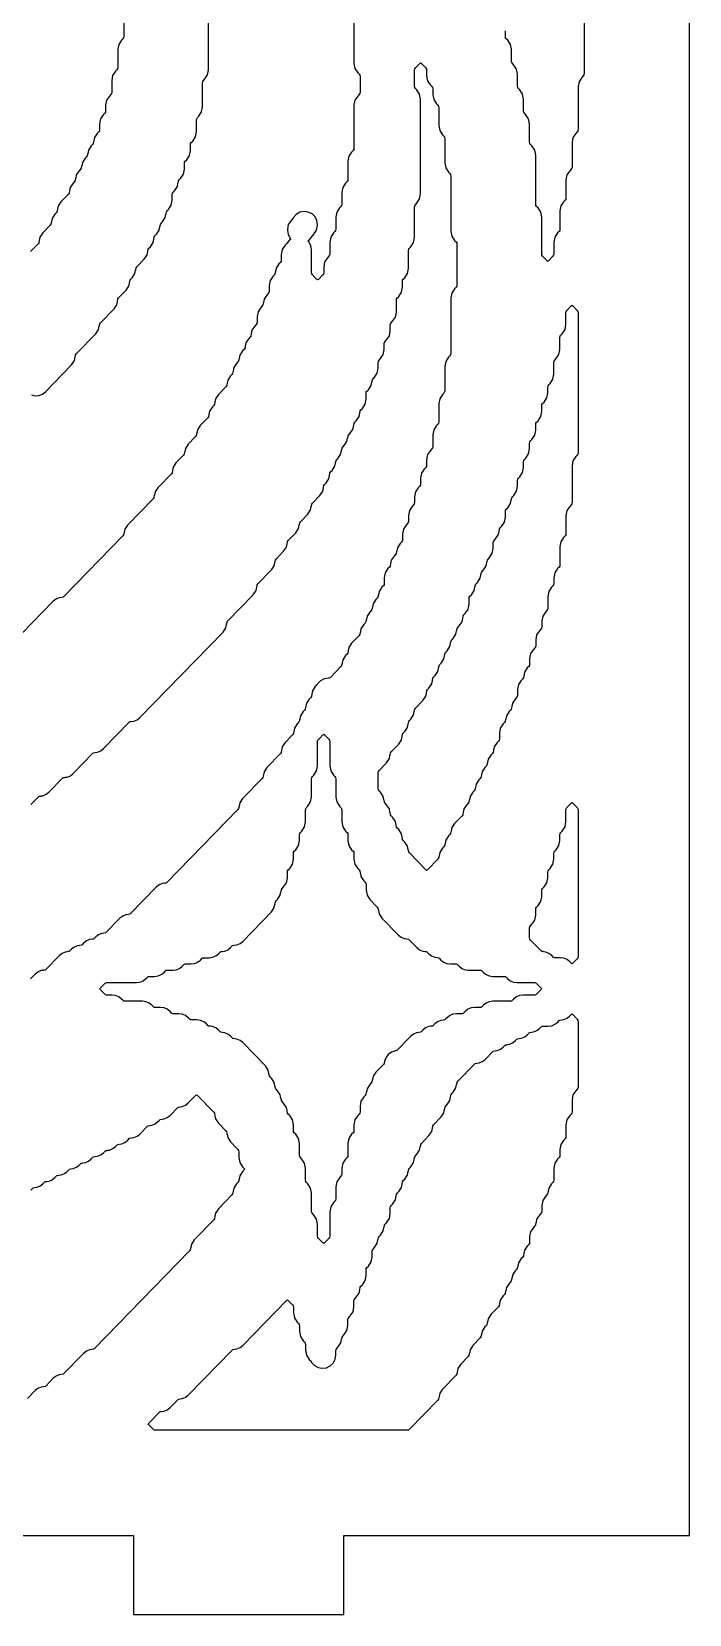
# Model space of a CAD drawing. Header units: millimetres. Extents: x 2 to 65, y 2 to 128.
# Drawn here: x 40.3 to 65.3, y 2 to 62.2 of the extents above; entities that cross this region are included whole.
import ezdxf

# ---------------------------------------------------------------- set-up
doc = ezdxf.new("R2010")
doc.units = ezdxf.units.MM
doc.layers.add('CUT', color=1, linetype='Continuous')

msp = doc.modelspace()

# ---------------------------------------------------------------- linework, layer by layer
at = {"layer": 'CUT'}
for points in [[(44.134, 2), (52.134, 2), (52.134, 5), (65.2679, 5), (65.2679, 125), (52.134, 125), (52.134, 128), (44.134, 128), (44.134, 125), (23.134, 125), (23.134, 128), (15.134, 128), (15.134, 125), (2, 125), (2, 5), (15.134, 5), (15.134, 2), (23.134, 2), (23.134, 5), (44.134, 5)], [(53.5267, 33.2469), (53.4721, 33.3029), (53.4471, 33.3411), (53.4383, 33.386), (53.4383, 33.998), (53.4471, 34.0428), (53.4721, 34.0811), (53.757, 34.3734), (53.8621, 34.534), (53.8867, 34.6599), (53.8896, 34.6593), (53.9077, 34.7517), (53.9327, 34.79), (54.2175, 35.0822), (54.3226, 35.2428), (54.3472, 35.3687), (54.3502, 35.3682), (54.3682, 35.4606), (54.3933, 35.4988), (54.4478, 35.5548), (54.5529, 35.7154), (54.5775, 35.8413), (54.5804, 35.8407), (54.5985, 35.9331), (54.6235, 35.9714), (54.6781, 36.0274), (54.7832, 36.188), (54.8078, 36.3139), (54.8107, 36.3133), (54.8288, 36.4057), (54.8538, 36.444), (55.1387, 36.7362), (55.2437, 36.8968), (55.2684, 37.0227), (55.2713, 37.0222), (55.2894, 37.1146), (55.3144, 37.1528), (55.3689, 37.2088), (55.474, 37.3694), (55.4987, 37.4953), (55.5016, 37.4948), (55.5196, 37.5871), (55.5447, 37.6254), (55.5992, 37.6814), (55.7043, 37.842), (55.7289, 37.9679), (55.7319, 37.9673), (55.7499, 38.0597), (55.775, 38.098), (55.8295, 38.154), (55.9346, 38.3146), (55.9592, 38.4405), (55.9621, 38.4399), (55.9802, 38.5323), (56.0052, 38.5706), (56.0598, 38.6265), (56.1649, 38.7871), (56.1895, 38.913), (56.1924, 38.9125), (56.2105, 39.0049), (56.2355, 39.0431), (56.2901, 39.0991), (56.3952, 39.2597), (56.4198, 39.3856), (56.4227, 39.385), (56.4408, 39.4774), (56.4658, 39.5157), (56.5204, 39.5717), (56.6254, 39.7323), (56.6501, 39.8582), (56.653, 39.8576), (56.6711, 39.95), (56.6961, 39.9883), (56.7506, 40.0442), (56.8557, 40.2049), (56.8926, 40.3932), (56.8926, 40.614), (56.9013, 40.6589), (56.9264, 40.6971), (56.9809, 40.7531), (57.086, 40.9137), (57.1106, 41.0396), (57.1136, 41.0391), (57.1316, 41.1315), (57.1567, 41.1697), (57.2112, 41.2257), (57.3163, 41.3863), (57.3409, 41.5122), (57.3438, 41.5116), (57.3619, 41.604), (57.3869, 41.6423), (57.4415, 41.6983), (57.5466, 41.8589), (57.5712, 41.9848), (57.5741, 41.9842), (57.5922, 42.0766), (57.6172, 42.1149), (57.6718, 42.1708), (57.7769, 42.3314), (57.8137, 42.5198), (57.8137, 42.7406), (57.8225, 42.7855), (57.8475, 42.8237), (57.9021, 42.8797), (58.0071, 43.0403), (58.0318, 43.1662), (58.0347, 43.1656), (58.0528, 43.258), (58.0778, 43.2963), (58.1323, 43.3523), (58.2374, 43.5129), (58.2743, 43.7012), (58.2743, 43.922), (58.283, 43.9669), (58.3081, 44.0051), (58.3626, 44.0611), (58.4677, 44.2217), (58.4923, 44.3476), (58.4953, 44.3471), (58.5133, 44.4395), (58.5384, 44.4777), (58.5929, 44.5337), (58.698, 44.6943), (58.7348, 44.8827), (58.7348, 45.1035), (58.7436, 45.1483), (58.7686, 45.1866), (58.8232, 45.2426), (58.9283, 45.4032), (58.9651, 45.5915), (58.9651, 45.8123), (58.9739, 45.8572), (58.9989, 45.8954), (59.0535, 45.9514), (59.1586, 46.112), (59.1954, 46.3004), (59.1954, 46.5212), (59.2042, 46.5661), (59.2292, 46.6043), (59.2838, 46.6603), (59.3888, 46.8209), (59.4257, 47.0093), (59.4257, 47.23), (59.4345, 47.2749), (59.4595, 47.3132), (59.514, 47.3691), (59.6191, 47.5298), (59.656, 47.7181), (59.656, 47.9389), (59.6647, 47.9838), (59.6898, 48.022), (59.7443, 48.078), (59.8494, 48.2386), (59.8863, 48.427), (59.8863, 48.6478), (59.895, 48.6926), (59.9201, 48.7309), (59.9746, 48.7869), (60.0797, 48.9475), (60.1165, 49.1358), (60.1165, 49.5929), (60.1253, 49.6378), (60.1503, 49.676), (60.2049, 49.732), (60.31, 49.8926), (60.3468, 50.081), (60.3468, 50.5381), (60.3556, 50.5829), (60.3806, 50.6212), (60.4352, 50.6772), (60.5403, 50.8378), (60.5771, 51.0261), (60.5771, 51.4832), (60.5859, 51.5281), (60.6109, 51.5663), (60.7795, 51.7393), (60.8074, 51.76), (60.8353, 51.7393), (61.0039, 51.5663), (61.0289, 51.5281), (61.0377, 51.4832), (61.0377, 46.1455), (61.0289, 46.1006), (61.0039, 46.0624), (60.9493, 46.0064), (60.8442, 45.8458), (60.8074, 45.6574), (60.8074, 44.2552), (60.7986, 44.2103), (60.7736, 44.1721), (60.719, 44.1161), (60.6139, 43.9555), (60.5771, 43.7671), (60.5771, 43.0738), (60.5683, 43.0289), (60.5433, 42.9906), (60.4887, 42.9347), (60.3837, 42.774), (60.3468, 42.5857), (60.3468, 41.8923), (60.338, 41.8475), (60.313, 41.8092), (60.2585, 41.7532), (60.1534, 41.5926), (60.1165, 41.4042), (60.1165, 41.1835), (60.1078, 41.1386), (60.0827, 41.1003), (60.0282, 41.0444), (59.9231, 40.8838), (59.8863, 40.6954), (59.8863, 40.2383), (59.8775, 40.1934), (59.8524, 40.1552), (59.7979, 40.0992), (59.6928, 39.9386), (59.656, 39.7502), (59.656, 39.5294), (59.6472, 39.4846), (59.6222, 39.4463), (59.5676, 39.3904), (59.4625, 39.2297), (59.4257, 39.0414), (59.4257, 38.8206), (59.4169, 38.7757), (59.3919, 38.7375), (59.3373, 38.6815), (59.2322, 38.5209), (59.1954, 38.3325), (59.1954, 38.1117), (59.1866, 38.0669), (59.1616, 38.0286), (59.107, 37.9726), (59.002, 37.812), (58.9773, 37.6861), (58.9744, 37.6867), (58.9563, 37.5943), (58.9313, 37.556), (58.8768, 37.5001), (58.7717, 37.3394), (58.7348, 37.1511), (58.7348, 36.9303), (58.7261, 36.8854), (58.701, 36.8472), (58.6465, 36.7912), (58.5414, 36.6306), (58.5168, 36.5047), (58.5138, 36.5052), (58.4958, 36.4129), (58.4707, 36.3746), (58.4162, 36.3186), (58.3111, 36.158), (58.2865, 36.0321), (58.2836, 36.0327), (58.2655, 35.9403), (58.2405, 35.902), (58.1859, 35.846), (58.0808, 35.6854), (58.044, 35.4971), (58.044, 35.2763), (58.0352, 35.2314), (58.0102, 35.1932), (57.9556, 35.1372), (57.8505, 34.9766), (57.8259, 34.8507), (57.823, 34.8512), (57.8049, 34.7588), (57.7799, 34.7206), (57.7253, 34.6646), (57.6203, 34.504), (57.5956, 34.3781), (57.5927, 34.3787), (57.5746, 34.2863), (57.5496, 34.248), (57.4951, 34.192), (57.39, 34.0314), (57.3654, 33.9055), (57.3624, 33.9061), (57.3444, 33.8137), (57.3193, 33.7754), (57.2648, 33.7195), (57.1597, 33.5589), (57.1351, 33.4329), (57.1321, 33.4335), (57.1141, 33.3411), (57.089, 33.3029), (57.0345, 33.2469), (56.9294, 33.0863), (56.9048, 32.9604), (56.9019, 32.9609), (56.8838, 32.8685), (56.8588, 32.8303), (56.8042, 32.7743), (56.6991, 32.6137), (56.6745, 32.4878), (56.6716, 32.4884), (56.6535, 32.396), (56.6285, 32.3577), (56.3436, 32.0655), (56.2386, 31.9048), (56.2139, 31.7789), (56.211, 31.7795), (56.1929, 31.6871), (56.1679, 31.6489), (56.1134, 31.5929), (56.0083, 31.4323), (55.9837, 31.3064), (55.9807, 31.3069), (55.9627, 31.2145), (55.9376, 31.1763), (55.8831, 31.1203), (55.778, 30.9597), (55.7534, 30.8338), (55.7505, 30.8344), (55.7324, 30.742), (55.7073, 30.7037), (55.3085, 30.2945), (55.2806, 30.2737), (55.2527, 30.2945), (54.6235, 30.94), (54.5985, 30.9783), (54.5804, 31.0707), (54.5775, 31.0701), (54.5529, 31.196), (54.4478, 31.3566), (54.3933, 31.4126), (54.3682, 31.4508), (54.3502, 31.5432), (54.3472, 31.5427), (54.3226, 31.6686), (54.2175, 31.8292), (54.163, 31.8851), (54.1379, 31.9234), (54.1199, 32.0158), (54.117, 32.0152), (54.0923, 32.1411), (53.9872, 32.3017), (53.9327, 32.3577), (53.9077, 32.396), (53.8896, 32.4884), (53.8867, 32.4878), (53.8621, 32.6137), (53.757, 32.7743), (53.7024, 32.8303), (53.6774, 32.8685), (53.6593, 32.9609), (53.6564, 32.9604), (53.6318, 33.0863)], [(51.3379, 35.4355), (51.3658, 35.4562), (51.3937, 35.4355), (51.5623, 35.2625), (51.5873, 35.2243), (51.5961, 35.1794), (51.5961, 34.2498), (51.6329, 34.0614), (51.738, 33.9008), (51.7925, 33.8448), (51.8176, 33.8066), (51.8263, 33.7617), (51.8263, 33.0683), (51.8632, 32.88), (51.9683, 32.7194), (52.0228, 32.6634), (52.0478, 32.6251), (52.0566, 32.5803), (52.0566, 32.1232), (52.0935, 31.9348), (52.1986, 31.7742), (52.2531, 31.7182), (52.2781, 31.68), (52.2869, 31.6351), (52.2869, 31.4143), (52.3237, 31.226), (52.4288, 31.0653), (52.4834, 31.0094), (52.5084, 30.9711), (52.5172, 30.9262), (52.5172, 30.7055), (52.554, 30.5171), (52.6591, 30.3565), (52.7137, 30.3005), (52.7387, 30.2623), (52.7568, 30.1699), (52.7597, 30.1704), (52.7843, 30.0445), (52.8894, 29.8839), (52.944, 29.8279), (52.969, 29.7897), (52.9778, 29.7448), (52.9778, 29.524), (53.0146, 29.3357), (53.1197, 29.175), (53.4045, 28.8828), (53.4295, 28.8445), (53.4476, 28.7521), (53.4505, 28.7527), (53.4752, 28.6268), (53.5802, 28.4662), (54.2123, 27.8177), (54.3166, 27.7358), (54.4389, 27.6843), (54.5237, 27.6729), (54.5234, 27.6711), (54.588, 27.6624), (54.613, 27.6428), (54.9031, 27.3451), (55.0075, 27.2632), (55.1297, 27.2117), (55.2145, 27.2003), (55.2143, 27.1985), (55.2788, 27.1899), (55.3038, 27.1702), (55.3637, 27.1088), (55.4681, 27.027), (55.5903, 26.9754), (55.6751, 26.9641), (55.6748, 26.9622), (55.7394, 26.9536), (55.7644, 26.934), (55.8242, 26.8725), (55.9286, 26.7907), (56.0508, 26.7391), (56.1823, 26.7215), (56.3987, 26.7215), (56.4302, 26.7173), (56.4553, 26.6977), (56.5151, 26.6363), (56.6195, 26.5544), (56.7417, 26.5028), (56.8732, 26.4852), (57.3198, 26.4852), (57.3514, 26.481), (57.3764, 26.4614), (57.4362, 26.4), (57.5406, 26.3181), (57.6628, 26.2665), (57.7943, 26.2489), (58.241, 26.2489), (58.2725, 26.2447), (58.2975, 26.2251), (58.3574, 26.1637), (58.4617, 26.0818), (58.584, 26.0303), (58.7154, 26.0127), (59.3924, 26.0127), (59.4239, 26.0084), (59.4489, 25.9888), (59.629, 25.8041), (59.6487, 25.7764), (59.629, 25.7487), (59.4489, 25.5639), (59.4239, 25.5443), (59.3924, 25.5401), (58.9457, 25.5401), (58.8142, 25.5225), (58.692, 25.4709), (58.5876, 25.3891), (58.5278, 25.3277), (58.5028, 25.308), (58.4712, 25.3038), (57.7943, 25.3038), (57.6628, 25.2862), (57.5406, 25.2346), (57.4362, 25.1528), (57.3764, 25.0914), (57.3514, 25.0717), (57.3198, 25.0675), (57.1035, 25.0675), (56.972, 25.0499), (56.8498, 24.9984), (56.7454, 24.9165), (56.6855, 24.8551), (56.6605, 24.8354), (56.629, 24.8312), (56.4126, 24.8312), (56.2811, 24.8136), (56.1589, 24.7621), (56.0545, 24.6802), (55.9947, 24.6188), (55.9697, 24.5992), (55.9051, 24.5905), (55.9054, 24.5887), (55.8206, 24.5773), (55.6983, 24.5258), (55.594, 24.4439), (55.5341, 24.3825), (55.5091, 24.3629), (55.4445, 24.3542), (55.4448, 24.3524), (55.36, 24.3411), (55.2378, 24.2895), (55.1334, 24.2076), (55.0736, 24.1462), (55.0485, 24.1266), (54.984, 24.1179), (54.9842, 24.1161), (54.8994, 24.1048), (54.7772, 24.0532), (54.6728, 23.9713), (54.1524, 23.4374), (54.1274, 23.4177), (54.0978, 23.4138), (53.9493, 23.3697), (53.8214, 23.2822), (53.7264, 23.1598), (53.6735, 23.0142), (53.6598, 22.9445), (53.6348, 22.9062), (53.35, 22.614), (53.2449, 22.4534), (53.2203, 22.3275), (53.2173, 22.328), (53.1993, 22.2356), (53.1742, 22.1974), (53.1197, 22.1414), (53.0146, 21.9808), (52.99, 21.8549), (52.9871, 21.8555), (52.969, 21.7631), (52.944, 21.7248), (52.8894, 21.6688), (52.7843, 21.5082), (52.7475, 21.3199), (52.7475, 21.0991), (52.7387, 21.0542), (52.7137, 21.0159), (52.6591, 20.96), (52.554, 20.7994), (52.5172, 20.611), (52.5172, 20.3902), (52.5084, 20.3453), (52.4834, 20.3071), (52.4288, 20.2511), (52.3237, 20.0905), (52.2869, 19.9021), (52.2869, 19.4451), (52.2781, 19.4002), (52.2531, 19.3619), (52.1986, 19.306), (52.0935, 19.1454), (52.0566, 18.957), (52.0566, 18.7362), (52.0478, 18.6913), (52.0228, 18.6531), (51.9683, 18.5971), (51.8632, 18.4365), (51.8263, 18.2481), (51.8263, 17.791), (51.8176, 17.7462), (51.7925, 17.7079), (51.738, 17.652), (51.6329, 17.4913), (51.5961, 17.303), (51.5961, 16.3733), (51.5873, 16.3285), (51.5623, 16.2902), (51.3937, 16.1173), (51.3658, 16.0965), (51.3379, 16.1173), (51.1693, 16.2902), (51.1443, 16.3285), (51.1355, 16.3733), (51.1355, 16.8304), (51.0987, 17.0188), (50.9936, 17.1794), (50.939, 17.2354), (50.914, 17.2736), (50.9052, 17.3185), (50.9052, 18.0118), (50.8684, 18.2002), (50.7633, 18.3608), (50.7087, 18.4168), (50.6837, 18.455), (50.6749, 18.4999), (50.6749, 18.957), (50.6381, 19.1454), (50.533, 19.306), (50.4784, 19.3619), (50.4534, 19.4002), (50.4446, 19.4451), (50.4446, 19.9021), (50.4078, 20.0905), (50.3027, 20.2511), (50.2482, 20.3071), (50.2231, 20.3453), (50.2144, 20.3902), (50.2144, 20.611), (50.1775, 20.7994), (50.0724, 20.96), (50.0179, 21.0159), (49.9929, 21.0542), (49.9748, 21.1466), (49.9719, 21.146), (49.9472, 21.2719), (49.8421, 21.4325), (49.7876, 21.4885), (49.7626, 21.5268), (49.7445, 21.6192), (49.7416, 21.6186), (49.717, 21.7445), (49.6119, 21.9051), (49.5573, 21.9611), (49.5323, 21.9993), (49.5142, 22.0917), (49.5113, 22.0912), (49.4867, 22.2171), (49.3816, 22.3777), (49.327, 22.4337), (49.302, 22.4719), (49.2839, 22.5643), (49.281, 22.5638), (49.2564, 22.6897), (49.1513, 22.8503), (48.289, 23.7351), (48.1846, 23.8169), (48.0624, 23.8685), (47.9776, 23.8798), (47.9779, 23.8817), (47.9133, 23.8903), (47.8883, 23.9099), (47.8284, 23.9713), (47.7241, 24.0532), (47.6018, 24.1048), (47.517, 24.1161), (47.5173, 24.1179), (47.4527, 24.1266), (47.4277, 24.1462), (47.3679, 24.2076), (47.2635, 24.2895), (47.1413, 24.3411), (47.0565, 24.3524), (47.0567, 24.3542), (46.9922, 24.3629), (46.9671, 24.3825), (46.9073, 24.4439), (46.8029, 24.5258), (46.6807, 24.5773), (46.5492, 24.5949), (46.3329, 24.5949), (46.3013, 24.5992), (46.2763, 24.6188), (46.2165, 24.6802), (46.1121, 24.7621), (45.9899, 24.8136), (45.8584, 24.8312), (45.642, 24.8312), (45.6105, 24.8354), (45.5854, 24.8551), (45.5256, 24.9165), (45.4212, 24.9984), (45.299, 25.0499), (45.1675, 25.0675), (44.9512, 25.0675), (44.9196, 25.0717), (44.8946, 25.0914), (44.8348, 25.1528), (44.7304, 25.2346), (44.6082, 25.2862), (44.4767, 25.3038), (43.7997, 25.3038), (43.7682, 25.308), (43.7432, 25.3277), (43.6833, 25.3891), (43.579, 25.4709), (43.4567, 25.5225), (43.3253, 25.5401), (43.1089, 25.5401), (43.0774, 25.5443), (43.0523, 25.5639), (42.8723, 25.7487), (42.8526, 25.7764), (42.8723, 25.8041), (43.0523, 25.9888), (43.0774, 26.0084), (43.1089, 26.0127), (44.2464, 26.0127), (44.3779, 26.0303), (44.5001, 26.0818), (44.6045, 26.1637), (44.6643, 26.2251), (44.6893, 26.2447), (44.7209, 26.2489), (44.9372, 26.2489), (45.0687, 26.2665), (45.191, 26.3181), (45.2953, 26.4), (45.3552, 26.4614), (45.3802, 26.481), (45.4117, 26.4852), (45.6281, 26.4852), (45.7596, 26.5028), (45.8818, 26.5544), (45.9862, 26.6363), (46.046, 26.6977), (46.071, 26.7173), (46.1026, 26.7215), (46.3189, 26.7215), (46.4504, 26.7391), (46.5726, 26.7907), (46.677, 26.8725), (46.7369, 26.934), (46.7619, 26.9536), (46.7934, 26.9578), (47.0098, 26.9578), (47.1413, 26.9754), (47.2635, 27.027), (47.3679, 27.1088), (47.4277, 27.1702), (47.4527, 27.1899), (47.5173, 27.1985), (47.517, 27.2003), (47.6018, 27.2117), (47.7241, 27.2632), (47.8284, 27.3451), (47.8883, 27.4065), (47.9133, 27.4262), (47.9779, 27.4348), (47.9776, 27.4366), (48.0624, 27.448), (48.1846, 27.4995), (48.289, 27.5814), (49.3816, 28.7025), (49.4867, 28.8631), (49.5113, 28.989), (49.5142, 28.9884), (49.5323, 29.0808), (49.5573, 29.1191), (49.6119, 29.175), (49.717, 29.3357), (49.7416, 29.4616), (49.7445, 29.461), (49.7626, 29.5534), (49.7876, 29.5916), (49.8421, 29.6476), (49.9472, 29.8082), (49.9841, 29.9966), (49.9841, 30.2174), (49.9929, 30.2623), (50.0179, 30.3005), (50.0724, 30.3565), (50.1775, 30.5171), (50.2144, 30.7055), (50.2144, 30.9262), (50.2231, 30.9711), (50.2482, 31.0094), (50.3027, 31.0653), (50.4078, 31.226), (50.4446, 31.4143), (50.4446, 31.6351), (50.4534, 31.68), (50.4784, 31.7182), (50.533, 31.7742), (50.6381, 31.9348), (50.6749, 32.1232), (50.6749, 32.5803), (50.6837, 32.6251), (50.7087, 32.6634), (50.7633, 32.7194), (50.8684, 32.88), (50.9052, 33.0683), (50.9052, 33.7617), (50.914, 33.8066), (50.939, 33.8448), (50.9936, 33.9008), (51.0987, 34.0614), (51.1355, 34.2498), (51.1355, 35.2109), (51.1659, 35.2573), (51.1717, 35.2705), (51.1907, 35.2845)], [(59.6577, 27.1983), (59.6327, 27.2179), (59.2292, 27.632), (59.2042, 27.6702), (59.1954, 27.7151), (59.1954, 28.0908), (59.2042, 28.1357), (59.2292, 28.1739), (59.2838, 28.2299), (59.3888, 28.3905), (59.4257, 28.5789), (59.4257, 28.7997), (59.4345, 28.8445), (59.4595, 28.8828), (59.514, 28.9388), (59.6191, 29.0994), (59.656, 29.2877), (59.656, 29.5085), (59.6647, 29.5534), (59.6898, 29.5916), (59.7443, 29.6476), (59.8494, 29.8082), (59.8863, 29.9966), (59.8863, 30.2174), (59.895, 30.2623), (59.9201, 30.3005), (59.9746, 30.3565), (60.0797, 30.5171), (60.1165, 30.7055), (60.1165, 30.9262), (60.1253, 30.9711), (60.1503, 31.0094), (60.2049, 31.0653), (60.31, 31.226), (60.3468, 31.4143), (60.3468, 31.6351), (60.3556, 31.68), (60.3806, 31.7182), (60.4352, 31.7742), (60.5403, 31.9348), (60.5771, 32.1232), (60.5771, 32.5803), (60.5859, 32.6251), (60.6109, 32.6634), (60.7795, 32.8363), (60.8074, 32.8571), (60.8353, 32.8363), (61.0039, 32.6634), (61.0289, 32.6251), (61.0377, 32.5803), (61.0377, 27.0062), (61.0289, 26.9614), (61.0039, 26.9231), (60.8353, 26.7502), (60.8074, 26.7294), (60.7795, 26.7502), (60.7243, 26.8068), (60.6199, 26.8887), (60.4977, 26.9402), (60.3662, 26.9578), (60.1498, 26.9578), (60.1183, 26.962), (60.0933, 26.9817), (60.0334, 27.0431), (59.9291, 27.1249), (59.8068, 27.1765), (59.722, 27.1878), (59.7223, 27.1897)], [(45.1249, 9.685), (45.1499, 9.7046), (45.2145, 9.7133), (45.2142, 9.7151), (45.299, 9.7265), (45.4212, 9.778), (45.5256, 9.8599), (45.8157, 10.1576), (45.8408, 10.1772), (45.9053, 10.1859), (45.9051, 10.1877), (45.9899, 10.199), (46.1121, 10.2506), (46.2165, 10.3325), (47.8883, 12.0479), (47.9133, 12.0675), (47.9779, 12.0761), (47.9776, 12.078), (48.0624, 12.0893), (48.1846, 12.1409), (48.289, 12.2228), (49.9562, 13.9334), (49.9841, 13.9541), (50.012, 13.9334), (50.1806, 13.7604), (50.2056, 13.7222), (50.2144, 13.6773), (50.2144, 13.4565), (50.2512, 13.2681), (50.3563, 13.1075), (50.4108, 13.0516), (50.4359, 13.0133), (50.4446, 12.9684), (50.4446, 12.7477), (50.4815, 12.5593), (50.5866, 12.3987), (50.6411, 12.3427), (50.6662, 12.3044), (50.6749, 12.2596), (50.6749, 12.0388), (50.7118, 11.8504), (50.8169, 11.6898), (50.8714, 11.6338), (50.9079, 11.578), (51.0154, 11.4602), (51.1545, 11.3822), (51.3111, 11.352), (51.4692, 11.3726), (51.6128, 11.4419), (51.7272, 11.5529), (51.8009, 11.6943), (51.8263, 11.8518), (51.8263, 12.0233), (51.8351, 12.0682), (51.8601, 12.1064), (51.9147, 12.1624), (52.0198, 12.323), (52.0444, 12.4489), (52.0473, 12.4483), (52.0654, 12.5407), (52.0904, 12.579), (52.145, 12.635), (52.2501, 12.7956), (52.2869, 12.9839), (52.2869, 13.2047), (52.2957, 13.2496), (52.3207, 13.2879), (52.3753, 13.3438), (52.4804, 13.5044), (52.5172, 13.6928), (52.5172, 13.9136), (52.526, 13.9585), (52.551, 13.9967), (52.6055, 14.0527), (52.7106, 14.2133), (52.7353, 14.3392), (52.7382, 14.3386), (52.7562, 14.431), (52.7813, 14.4693), (52.8358, 14.5253), (52.9409, 14.6859), (52.9778, 14.8742), (52.9778, 15.095), (52.9865, 15.1399), (53.0116, 15.1781), (53.0661, 15.2341), (53.1712, 15.3947), (53.208, 15.5831), (53.208, 15.8039), (53.2168, 15.8488), (53.2418, 15.887), (53.2964, 15.943), (53.4015, 16.1036), (53.4261, 16.2295), (53.429, 16.2289), (53.4471, 16.3213), (53.4721, 16.3596), (53.5267, 16.4156), (53.6318, 16.5762), (53.6564, 16.7021), (53.6593, 16.7015), (53.6774, 16.7939), (53.7024, 16.8322), (53.757, 16.8881), (53.8621, 17.0487), (53.8989, 17.2371), (53.8989, 17.4579), (53.9077, 17.5028), (53.9327, 17.541), (53.9872, 17.597), (54.0923, 17.7576), (54.117, 17.8835), (54.1199, 17.8829), (54.1379, 17.9753), (54.163, 18.0136), (54.2175, 18.0696), (54.3226, 18.2302), (54.3472, 18.3561), (54.3502, 18.3555), (54.3682, 18.4479), (54.3933, 18.4862), (54.4478, 18.5421), (54.5529, 18.7027), (54.5775, 18.8287), (54.5804, 18.8281), (54.5985, 18.9205), (54.6235, 18.9587), (54.6781, 19.0147), (54.7832, 19.1753), (54.8078, 19.3012), (54.8107, 19.3007), (54.8288, 19.3931), (54.8538, 19.4313), (54.9084, 19.4873), (55.0135, 19.6479), (55.0381, 19.7738), (55.041, 19.7732), (55.0591, 19.8656), (55.0841, 19.9039), (55.3689, 20.1961), (55.474, 20.3568), (55.4987, 20.4827), (55.5016, 20.4821), (55.5196, 20.5745), (55.5447, 20.6127), (55.8295, 20.905), (55.9346, 21.0656), (55.9592, 21.1915), (55.9621, 21.191), (55.9802, 21.2834), (56.0052, 21.3216), (56.0598, 21.3776), (56.1649, 21.5382), (56.1895, 21.6641), (56.1924, 21.6635), (56.2105, 21.7559), (56.2355, 21.7942), (56.2901, 21.8502), (56.3952, 22.0108), (56.4198, 22.1367), (56.4227, 22.1361), (56.4408, 22.2285), (56.4658, 22.2668), (57.0996, 22.9171), (57.1246, 22.9367), (57.1892, 22.9453), (57.1889, 22.9472), (57.2737, 22.9585), (57.396, 23.0101), (57.5003, 23.092), (57.7905, 23.3896), (57.8155, 23.4093), (57.88, 23.4179), (57.8798, 23.4198), (57.9646, 23.4311), (58.0868, 23.4826), (58.1912, 23.5645), (58.251, 23.6259), (58.276, 23.6456), (58.3406, 23.6542), (58.3403, 23.656), (58.4251, 23.6674), (58.5474, 23.7189), (58.6517, 23.8008), (58.7116, 23.8622), (58.7366, 23.8819), (58.8012, 23.8905), (58.8009, 23.8923), (58.8857, 23.9037), (59.0079, 23.9552), (59.1123, 24.0371), (59.1722, 24.0985), (59.1972, 24.1181), (59.2617, 24.1268), (59.2615, 24.1286), (59.3463, 24.14), (59.4685, 24.1915), (59.5729, 24.2734), (59.6327, 24.3348), (59.6577, 24.3544), (59.6893, 24.3586), (59.9056, 24.3586), (60.0371, 24.3762), (60.1594, 24.4278), (60.2637, 24.5097), (60.3236, 24.5711), (60.3486, 24.5907), (60.4131, 24.5994), (60.4129, 24.6012), (60.4977, 24.6125), (60.6199, 24.6641), (60.7243, 24.746), (60.7795, 24.8026), (60.8074, 24.8233), (60.8353, 24.8026), (61.0039, 24.6296), (61.0289, 24.5914), (61.0377, 24.5465), (61.0377, 22.0442), (61.0289, 21.9993), (61.0039, 21.9611), (60.9493, 21.9051), (60.8442, 21.7445), (60.8074, 21.5561), (60.8074, 21.0991), (60.7986, 21.0542), (60.7736, 21.0159), (60.719, 20.96), (60.6139, 20.7994), (60.5771, 20.611), (60.5771, 20.1539), (60.5683, 20.1091), (60.5433, 20.0708), (60.4887, 20.0148), (60.3837, 19.8542), (60.3468, 19.6659), (60.3468, 19.4451), (60.338, 19.4002), (60.313, 19.3619), (60.2585, 19.306), (60.1534, 19.1454), (60.1165, 18.957), (60.1165, 18.4999), (60.1078, 18.455), (60.0827, 18.4168), (60.0282, 18.3608), (59.9231, 18.2002), (59.8985, 18.0743), (59.8955, 18.0749), (59.8775, 17.9825), (59.8524, 17.9442), (59.7979, 17.8882), (59.6928, 17.7276), (59.656, 17.5393), (59.656, 17.3185), (59.6472, 17.2736), (59.6222, 17.2354), (59.5676, 17.1794), (59.4625, 17.0188), (59.4379, 16.8929), (59.435, 16.8934), (59.4169, 16.801), (59.3919, 16.7628), (59.3373, 16.7068), (59.2322, 16.5462), (59.1954, 16.3578), (59.1954, 16.137), (59.1866, 16.0922), (59.1616, 16.0539), (59.107, 15.9979), (59.002, 15.8373), (58.9773, 15.7114), (58.9744, 15.712), (58.9563, 15.6196), (58.9313, 15.5813), (58.8768, 15.5254), (58.7717, 15.3648), (58.747, 15.2389), (58.7441, 15.2394), (58.7261, 15.147), (58.701, 15.1088), (58.6465, 15.0528), (58.5414, 14.8922), (58.5168, 14.7663), (58.5138, 14.7669), (58.4958, 14.6745), (58.4707, 14.6362), (58.4162, 14.5802), (58.3111, 14.4196), (58.2865, 14.2937), (58.2836, 14.2943), (58.2655, 14.2019), (58.2405, 14.1636), (58.1859, 14.1077), (58.0808, 13.947), (58.0562, 13.8211), (58.0533, 13.8217), (58.0352, 13.7293), (58.0102, 13.6911), (57.7253, 13.3988), (57.6203, 13.2382), (57.5956, 13.1123), (57.5927, 13.1128), (57.5746, 13.0204), (57.5496, 12.9822), (57.4951, 12.9262), (57.39, 12.7656), (57.3654, 12.6397), (57.3624, 12.6403), (57.3444, 12.5479), (57.3193, 12.5096), (57.0345, 12.2174), (56.9294, 12.0567), (56.9048, 11.9308), (56.9019, 11.9314), (56.8838, 11.839), (56.8588, 11.8008), (56.5739, 11.5085), (56.4688, 11.3479), (56.4442, 11.222), (56.4413, 11.2225), (56.4232, 11.1302), (56.3982, 11.0919), (55.8831, 10.5633), (55.778, 10.4027), (55.7534, 10.2768), (55.7505, 10.2774), (55.7324, 10.185), (55.7073, 10.1467), (54.613, 9.0239), (54.588, 9.0042), (54.5564, 9), (44.9512, 9), (44.9196, 9.0042), (44.8946, 9.0239), (44.7146, 9.2086), (44.6949, 9.2363), (44.7146, 9.264)]]:
    msp.add_lwpolyline(points, close=True, dxfattribs=at)
for points in [[(43.7664, 65.1879), (43.7664, 61.9767), (43.7577, 61.9318), (43.7326, 61.8936), (43.6781, 61.8376), (43.573, 61.677), (43.5361, 61.4886), (43.5361, 60.7953), (43.5274, 60.7504), (43.5023, 60.7121), (43.4478, 60.6562), (43.3427, 60.4956), (43.3059, 60.3072), (43.3059, 59.8501), (43.2971, 59.8053), (43.2721, 59.767), (43.2175, 59.711), (43.1124, 59.5504), (43.0756, 59.3621), (43.0756, 59.1413), (43.0668, 59.0964), (43.0418, 59.0581), (42.9872, 59.0022), (42.8821, 58.8416), (42.8453, 58.6532), (42.8453, 58.4324), (42.8365, 58.3875), (42.8115, 58.3493), (42.7569, 58.2933), (42.6519, 58.1327), (42.6272, 58.0068), (42.6243, 58.0074), (42.6062, 57.915), (42.5812, 57.8767), (42.5267, 57.8207), (42.4216, 57.6601), (42.3969, 57.5342), (42.394, 57.5348), (42.376, 57.4424), (42.3509, 57.4041), (42.2964, 57.3482), (42.1913, 57.1875), (42.1667, 57.0616), (42.1637, 57.0622), (42.1457, 56.9698), (42.1206, 56.9316), (42.0661, 56.8756), (41.961, 56.715), (41.9364, 56.5891), (41.9335, 56.5896), (41.9154, 56.4972), (41.8904, 56.459), (41.8358, 56.403), (41.7307, 56.2424), (41.7061, 56.1165), (41.7032, 56.1171), (41.6851, 56.0247), (41.6601, 55.9864), (41.3752, 55.6942), (41.2702, 55.5335), (41.2455, 55.4076), (41.2426, 55.4082), (41.2245, 55.3158), (41.1995, 55.2776), (41.145, 55.2216), (41.0399, 55.061), (41.0152, 54.9351), (41.0123, 54.9356), (40.9943, 54.8432), (40.9692, 54.805), (40.6844, 54.5127), (40.5793, 54.3521), (40.5547, 54.2262), (40.5518, 54.2268), (40.5337, 54.1344), (40.5087, 54.0961), (40.2238, 53.8039)], [(61.2679, 64.479), (61.2679, 60.559), (61.2592, 60.5141), (61.2341, 60.4759), (61.1796, 60.4199), (61.0745, 60.2593), (61.0377, 60.0709), (61.0377, 58.4324), (61.0289, 58.3875), (61.0039, 58.3493), (60.9493, 58.2933), (60.8442, 58.1327), (60.8074, 57.9443), (60.8074, 57.0147), (60.7986, 56.9698), (60.7736, 56.9316), (60.719, 56.8756), (60.6139, 56.715), (60.5771, 56.5266), (60.5771, 55.8332), (60.5683, 55.7884), (60.5433, 55.7501), (60.4887, 55.6942), (60.3837, 55.5335), (60.3468, 55.3452), (60.3468, 54.6518), (60.338, 54.6069), (60.313, 54.5687), (60.2585, 54.5127), (60.1534, 54.3521), (60.1165, 54.1637), (60.1165, 53.7067), (60.1078, 53.6618), (60.0827, 53.6235), (59.9142, 53.4506), (59.8863, 53.4299), (59.8583, 53.4506), (59.6898, 53.6235), (59.6647, 53.6618), (59.656, 53.7067), (59.656, 55.1089), (59.6191, 55.2973), (59.514, 55.4579), (59.4595, 55.5138), (59.4345, 55.5521), (59.4257, 55.597), (59.4257, 57.4718), (59.3888, 57.6601), (59.2838, 57.8207), (59.2292, 57.8767), (59.2042, 57.915), (59.1954, 57.9598), (59.1954, 58.6532), (59.1586, 58.8416), (59.0535, 59.0022), (58.9989, 59.0581), (58.9739, 59.0964), (58.9651, 59.1413), (58.9651, 59.5983), (58.9283, 59.7867), (58.8232, 59.9473), (58.7686, 60.0033), (58.7436, 60.0415), (58.7348, 60.0864), (58.7348, 60.5435), (58.698, 60.7319), (58.5929, 60.8925), (58.5384, 60.9484), (58.5133, 60.9867), (58.5046, 61.0316), (58.5046, 61.4886), (58.4677, 61.677), (58.3626, 61.8376), (58.3081, 61.8936), (58.283, 61.9318), (58.2743, 61.9767), (58.2743, 62.1975)], [(40.2533, 48.3503), (40.3934, 48.3208), (40.5361, 48.3322), (40.6698, 48.3836), (40.7834, 48.4708), (41.7822, 49.4957), (41.8873, 49.6563), (41.912, 49.7822), (41.9149, 49.7817), (41.9329, 49.8741), (41.958, 49.9123), (42.7034, 50.6772), (42.8085, 50.8378), (42.8331, 50.9637), (42.836, 50.9631), (42.8541, 51.0555), (42.8791, 51.0938), (43.3942, 51.6223), (43.4993, 51.7829), (43.5239, 51.9088), (43.5269, 51.9083), (43.5449, 52.0007), (43.57, 52.0389), (43.8548, 52.3312), (43.9599, 52.4918), (43.9845, 52.6177), (43.9874, 52.6171), (44.0055, 52.7095), (44.0305, 52.7478), (44.0851, 52.8037), (44.1902, 52.9643), (44.2148, 53.0903), (44.2177, 53.0897), (44.2358, 53.1821), (44.2608, 53.2203), (44.5456, 53.5126), (44.6507, 53.6732), (44.6753, 53.7991), (44.6783, 53.7985), (44.6963, 53.8909), (44.7214, 53.9292), (44.7759, 53.9852), (44.881, 54.1458), (44.9056, 54.2717), (44.9086, 54.2711), (44.9266, 54.3635), (44.9517, 54.4018), (45.0062, 54.4577), (45.1113, 54.6184), (45.1359, 54.7443), (45.1388, 54.7437), (45.1569, 54.8361), (45.1819, 54.8743), (45.2365, 54.9303), (45.3416, 55.0909), (45.3662, 55.2168), (45.3691, 55.2163), (45.3872, 55.3087), (45.4122, 55.3469), (45.4668, 55.4029), (45.5719, 55.5635), (45.6087, 55.7519), (45.6087, 55.9727), (45.6175, 56.0175), (45.6425, 56.0558), (45.6971, 56.1118), (45.8021, 56.2724), (45.8268, 56.3983), (45.8297, 56.3977), (45.8478, 56.4901), (45.8728, 56.5284), (45.9273, 56.5843), (46.0324, 56.7449), (46.0693, 56.9333), (46.0693, 57.1541), (46.078, 57.199), (46.1031, 57.2372), (46.1576, 57.2932), (46.2627, 57.4538), (46.2995, 57.6422), (46.2995, 57.863), (46.3083, 57.9078), (46.3334, 57.9461), (46.3879, 58.0021), (46.493, 58.1627), (46.5298, 58.351), (46.5298, 58.8081), (46.5386, 58.853), (46.5636, 58.8912), (46.6182, 58.9472), (46.7233, 59.1078), (46.7601, 59.2962), (46.7601, 60.2258), (46.7689, 60.2707), (46.7939, 60.3089), (46.8485, 60.3649), (46.9536, 60.5255), (46.9904, 60.7139), (46.9904, 64.0878)], [(52.5172, 63.0613), (52.5172, 60.9502), (52.554, 60.7618), (52.6591, 60.6012), (52.7137, 60.5452), (52.7387, 60.507), (52.7475, 60.4621), (52.7475, 59.8501), (52.7387, 59.8053), (52.7137, 59.767), (52.6591, 59.711), (52.554, 59.5504), (52.5172, 59.3621), (52.5172, 57.7235), (52.5084, 57.6787), (52.4834, 57.6404), (52.4288, 57.5844), (52.3237, 57.4238), (52.2869, 57.2355), (52.2869, 56.5421), (52.2781, 56.4972), (52.2531, 56.459), (52.1986, 56.403), (52.0935, 56.2424), (52.0566, 56.054), (52.0566, 55.597), (52.0478, 55.5521), (52.0228, 55.5138), (51.9683, 55.4579), (51.8632, 55.2973), (51.8263, 55.1089), (51.8263, 54.6518), (51.8176, 54.6069), (51.7925, 54.5687), (51.738, 54.5127), (51.6329, 54.3521), (51.5961, 54.1637), (51.5961, 53.7067), (51.5873, 53.6618), (51.5623, 53.6235), (51.5077, 53.5676), (51.4026, 53.407), (51.3658, 53.2186), (51.3658, 52.9978), (51.357, 52.9529), (51.332, 52.9147), (51.1634, 52.7417), (51.1355, 52.721), (51.1076, 52.7417), (50.939, 52.9147), (50.914, 52.9529), (50.9052, 52.9978), (50.9052, 53.8782), (50.8798, 54.0356), (50.8061, 54.177), (50.7686, 54.2133), (50.795, 54.2281), (50.9025, 54.3459), (50.9356, 54.3965), (50.9414, 54.4098), (50.9605, 54.4238), (50.9936, 54.4577), (51.0987, 54.6184), (51.1355, 54.8067), (51.1355, 54.8233), (51.1101, 54.9808), (51.0364, 55.1222), (50.9219, 55.2332), (50.7783, 55.3025), (50.6202, 55.3231), (50.4636, 55.2929), (50.3246, 55.2149), (50.2171, 55.0971), (50.184, 55.0465), (50.1781, 55.0333), (50.1591, 55.0193), (50.126, 54.9853), (50.0209, 54.8247), (49.9841, 54.6363), (49.9841, 54.6197), (50.0095, 54.4623), (50.0832, 54.3209), (50.1206, 54.2845), (50.0943, 54.2698), (49.9868, 54.152), (49.9503, 54.0961), (49.8957, 54.0401), (49.7906, 53.8795), (49.7538, 53.6912), (49.7538, 53.4704), (49.745, 53.4255), (49.72, 53.3873), (49.6654, 53.3313), (49.5603, 53.1707), (49.5357, 53.0448), (49.5328, 53.0453), (49.5147, 52.9529), (49.4897, 52.9147), (49.4352, 52.8587), (49.3301, 52.6981), (49.2932, 52.5097), (49.2932, 52.2889), (49.2845, 52.2441), (49.2594, 52.2058), (49.2049, 52.1498), (49.0998, 51.9892), (49.0752, 51.8633), (49.0722, 51.8639), (49.0542, 51.7715), (49.0291, 51.7332), (48.9746, 51.6773), (48.8695, 51.5167), (48.8327, 51.3283), (48.8327, 51.1075), (48.8239, 51.0626), (48.7989, 51.0244), (48.7443, 50.9684), (48.6392, 50.8078), (48.6146, 50.6819), (48.6117, 50.6825), (48.5936, 50.5901), (48.5686, 50.5518), (48.514, 50.4958), (48.4089, 50.3352), (48.3843, 50.2093), (48.3814, 50.2099), (48.3633, 50.1175), (48.3383, 50.0792), (48.2837, 50.0233), (48.1787, 49.8627), (48.154, 49.7367), (48.1511, 49.7373), (48.133, 49.6449), (48.108, 49.6067), (48.0535, 49.5507), (47.9484, 49.3901), (47.9237, 49.2642), (47.9208, 49.2647), (47.9028, 49.1723), (47.8777, 49.1341), (47.8232, 49.0781), (47.7181, 48.9175), (47.6935, 48.7916), (47.6905, 48.7922), (47.6725, 48.6998), (47.6474, 48.6615), (47.3626, 48.3693), (47.2575, 48.2086), (47.2329, 48.0827), (47.23, 48.0833), (47.2119, 47.9909), (47.1869, 47.9527), (47.1323, 47.8967), (47.0272, 47.7361), (47.0026, 47.6102), (46.9997, 47.6107), (46.9816, 47.5183), (46.9566, 47.4801), (46.6718, 47.1878), (46.5667, 47.0272), (46.542, 46.9013), (46.5391, 46.9019), (46.5211, 46.8095), (46.496, 46.7712), (46.2112, 46.479), (46.1061, 46.3184), (46.0815, 46.1924), (46.0786, 46.193), (46.0605, 46.1006), (46.0355, 46.0624), (45.7506, 45.7701), (45.6455, 45.6095), (45.6209, 45.4836), (45.618, 45.4842), (45.5999, 45.3918), (45.5749, 45.3535), (45.0598, 44.825), (44.9547, 44.6643), (44.9301, 44.5384), (44.9271, 44.539), (44.9091, 44.4466), (44.884, 44.4084), (43.9084, 43.4072), (43.8033, 43.2466), (43.7786, 43.1207), (43.7757, 43.1213), (43.7577, 43.0289), (43.7326, 42.9906), (41.4868, 40.6863), (41.4618, 40.6667), (41.3973, 40.658), (41.3975, 40.6562), (41.3127, 40.6449), (41.1905, 40.5933), (41.0861, 40.5114), (39.8749, 39.2686)], [(40.2291, 32.7797), (40.5192, 33.0774), (40.5442, 33.097), (40.6088, 33.1057), (40.6085, 33.1075), (40.6933, 33.1189), (40.8156, 33.1704), (40.9199, 33.2523), (41.4404, 33.7863), (41.4654, 33.8059), (41.5299, 33.8145), (41.5297, 33.8164), (41.6145, 33.8277), (41.7367, 33.8793), (41.8411, 33.9612), (42.5918, 34.7314), (42.6168, 34.7511), (42.6813, 34.7597), (42.6811, 34.7615), (42.7659, 34.7729), (42.8881, 34.8244), (42.9925, 34.9063), (43.9735, 35.9129), (43.9985, 35.9325), (44.063, 35.9411), (44.0628, 35.943), (44.1476, 35.9543), (44.2698, 36.0059), (44.3742, 36.0877), (47.5393, 39.3354), (47.6444, 39.496), (47.669, 39.6219), (47.6719, 39.6213), (47.69, 39.7137), (47.715, 39.752), (48.6907, 40.7531), (48.7958, 40.9137), (48.8204, 41.0396), (48.8234, 41.0391), (48.8414, 41.1315), (48.8665, 41.1697), (49.3816, 41.6983), (49.4867, 41.8589), (49.5113, 41.9848), (49.5142, 41.9842), (49.5323, 42.0766), (49.5573, 42.1149), (49.8421, 42.4071), (49.9472, 42.5677), (49.9719, 42.6936), (49.9748, 42.6931), (49.9929, 42.7855), (50.0179, 42.8237), (50.3027, 43.116), (50.4078, 43.2766), (50.4324, 43.4025), (50.4353, 43.4019), (50.4534, 43.4943), (50.4784, 43.5326), (50.7633, 43.8248), (50.8684, 43.9854), (50.893, 44.1114), (50.8959, 44.1108), (50.914, 44.2032), (50.939, 44.2414), (51.2238, 44.5337), (51.3289, 44.6943), (51.3536, 44.8202), (51.3565, 44.8196), (51.3745, 44.912), (51.3996, 44.9503), (51.4541, 45.0063), (51.5592, 45.1669), (51.5838, 45.2928), (51.5868, 45.2922), (51.6048, 45.3846), (51.6299, 45.4229), (51.6844, 45.4788), (51.7895, 45.6395), (51.8141, 45.7654), (51.817, 45.7648), (51.8351, 45.8572), (51.8601, 45.8954), (51.9147, 45.9514), (52.0198, 46.112), (52.0444, 46.2379), (52.0473, 46.2374), (52.0654, 46.3298), (52.0904, 46.368), (52.145, 46.424), (52.2501, 46.5846), (52.2747, 46.7105), (52.2776, 46.7099), (52.2957, 46.8023), (52.3207, 46.8406), (52.3753, 46.8966), (52.4804, 47.0572), (52.505, 47.1831), (52.5079, 47.1825), (52.526, 47.2749), (52.551, 47.3132), (52.6055, 47.3691), (52.7106, 47.5298), (52.7353, 47.6557), (52.7382, 47.6551), (52.7562, 47.7475), (52.7813, 47.7857), (52.8358, 47.8417), (52.9409, 48.0023), (52.9778, 48.1907), (52.9778, 48.4115), (52.9865, 48.4563), (53.0116, 48.4946), (53.0661, 48.5506), (53.1712, 48.7112), (53.1958, 48.8371), (53.1987, 48.8365), (53.2168, 48.9289), (53.2418, 48.9672), (53.2964, 49.0231), (53.4015, 49.1838), (53.4383, 49.3721), (53.4383, 49.5929), (53.4471, 49.6378), (53.4721, 49.676), (53.5267, 49.732), (53.6318, 49.8926), (53.6686, 50.081), (53.6686, 50.3018), (53.6774, 50.3466), (53.7024, 50.3849), (53.757, 50.4409), (53.8621, 50.6015), (53.8989, 50.7898), (53.8989, 51.0106), (53.9077, 51.0555), (53.9327, 51.0938), (53.9872, 51.1497), (54.0923, 51.3103), (54.1292, 51.4987), (54.1292, 51.9558), (54.1379, 52.0007), (54.163, 52.0389), (54.2175, 52.0949), (54.3226, 52.2555), (54.3595, 52.4439), (54.3595, 52.6646), (54.3682, 52.7095), (54.3933, 52.7478), (54.4478, 52.8037), (54.5529, 52.9643), (54.5897, 53.1527), (54.5897, 53.8461), (54.5985, 53.8909), (54.6235, 53.9292), (54.6781, 53.9852), (54.7832, 54.1458), (54.82, 54.3341), (54.82, 55.5001), (54.8288, 55.545), (54.8538, 55.5832), (54.9084, 55.6392), (55.0135, 55.7998), (55.0503, 55.9882), (55.0503, 59.5983), (55.0135, 59.7867), (54.9084, 59.9473), (54.8538, 60.0033), (54.8288, 60.0415), (54.82, 60.0864), (54.82, 60.6984), (54.8288, 60.7433), (54.8538, 60.7815), (55.0224, 60.9545), (55.0503, 60.9752), (55.0782, 60.9545), (55.2468, 60.7815), (55.2718, 60.7433), (55.2806, 60.6984), (55.2806, 60.4776), (55.3174, 60.2892), (55.4225, 60.1286), (55.4771, 60.0727), (55.5021, 60.0344), (55.5109, 59.9895), (55.5109, 59.7687), (55.5477, 59.5804), (55.6528, 59.4198), (55.7073, 59.3638), (55.7324, 59.3255), (55.7412, 59.2807), (55.7412, 58.5873), (55.778, 58.3989), (55.8831, 58.2383), (55.9376, 58.1824), (55.9627, 58.1441), (55.9714, 58.0992), (55.9714, 57.1696), (56.0083, 56.9812), (56.1134, 56.8206), (56.1679, 56.7646), (56.1929, 56.7264), (56.2017, 56.6815), (56.2017, 54.5704), (56.2386, 54.3821), (56.3436, 54.2215), (56.3982, 54.1655), (56.4232, 54.1272), (56.432, 54.0824), (56.432, 52.5252), (56.4232, 52.4804), (56.3982, 52.4421), (56.3436, 52.3861), (56.2386, 52.2255), (56.2017, 52.0372), (56.2017, 49.9261), (56.1929, 49.8812), (56.1679, 49.843), (56.1134, 49.787), (56.0083, 49.6264), (55.9714, 49.438), (55.9714, 48.5083), (55.9627, 48.4635), (55.9376, 48.4252), (55.8831, 48.3693), (55.778, 48.2086), (55.7412, 48.0203), (55.7412, 47.3269), (55.7324, 47.282), (55.7073, 47.2438), (55.6528, 47.1878), (55.5477, 47.0272), (55.5109, 46.8388), (55.5109, 46.3818), (55.5021, 46.3369), (55.4771, 46.2986), (55.4225, 46.2427), (55.3174, 46.0821), (55.2806, 45.8937), (55.2806, 45.6729), (55.2718, 45.628), (55.2468, 45.5898), (55.1922, 45.5338), (55.0871, 45.3732), (55.0503, 45.1848), (55.0503, 44.964), (55.0415, 44.9192), (55.0165, 44.8809), (54.9619, 44.825), (54.8569, 44.6643), (54.82, 44.476), (54.82, 44.2552), (54.8112, 44.2103), (54.7862, 44.1721), (54.7317, 44.1161), (54.6266, 43.9555), (54.5897, 43.7671), (54.5897, 43.5463), (54.581, 43.5015), (54.5559, 43.4632), (54.5014, 43.4072), (54.3963, 43.2466), (54.3595, 43.0583), (54.3595, 42.8375), (54.3507, 42.7926), (54.3257, 42.7543), (54.2711, 42.6984), (54.166, 42.5378), (54.1414, 42.4119), (54.1385, 42.4124), (54.1204, 42.32), (54.0954, 42.2818), (54.0408, 42.2258), (53.9357, 42.0652), (53.9111, 41.9393), (53.9082, 41.9398), (53.8901, 41.8475), (53.8651, 41.8092), (53.8105, 41.7532), (53.7054, 41.5926), (53.6686, 41.4042), (53.6686, 41.1835), (53.6598, 41.1386), (53.6348, 41.1003), (53.5802, 41.0444), (53.4752, 40.8838), (53.4505, 40.7578), (53.4476, 40.7584), (53.4295, 40.666), (53.4045, 40.6278), (53.35, 40.5718), (53.2449, 40.4112), (53.2203, 40.2853), (53.2173, 40.2858), (53.1993, 40.1934), (53.1742, 40.1552), (53.1197, 40.0992), (53.0146, 39.9386), (52.99, 39.8127), (52.9871, 39.8133), (52.969, 39.7209), (52.944, 39.6826), (52.8894, 39.6266), (52.7843, 39.466), (52.7597, 39.3401), (52.7568, 39.3407), (52.7387, 39.2483), (52.7137, 39.21), (52.4288, 38.9178), (52.3237, 38.7572), (52.2991, 38.6313), (52.2962, 38.6318), (52.2781, 38.5394), (52.2531, 38.5012), (52.1986, 38.4452), (52.0935, 38.2846), (52.0688, 38.1587), (52.0659, 38.1593), (52.0478, 38.0669), (52.0228, 38.0286), (51.6193, 37.6146), (51.5943, 37.5949), (51.5627, 37.5907), (51.5494, 37.5907), (51.3871, 37.5637), (51.2424, 37.4854), (51.131, 37.3645), (51.1017, 37.3197), (51.0471, 37.2638), (50.942, 37.1032), (50.9174, 36.9773), (50.9145, 36.9778), (50.8964, 36.8854), (50.8714, 36.8472), (50.8169, 36.7912), (50.7118, 36.6306), (50.6871, 36.5047), (50.6842, 36.5052), (50.6662, 36.4129), (50.6411, 36.3746), (50.5866, 36.3186), (50.4815, 36.158), (50.4569, 36.0321), (50.4539, 36.0327), (50.4359, 35.9403), (50.4143, 35.9073), (50.4084, 35.894), (50.3894, 35.88), (50.3563, 35.846), (50.2512, 35.6854), (50.2144, 35.4971), (50.2144, 35.4811), (50.1806, 35.4294), (49.8957, 35.1372), (49.7906, 34.9766), (49.766, 34.8507), (49.7631, 34.8512), (49.745, 34.7588), (49.72, 34.7206), (49.2049, 34.192), (49.0998, 34.0314), (49.0752, 33.9055), (49.0722, 33.9061), (49.0542, 33.8137), (49.0291, 33.7754), (48.2837, 33.0106), (48.1787, 32.85), (48.154, 32.7241), (48.1511, 32.7247), (48.133, 32.6323), (48.108, 32.594), (45.4017, 29.8171), (45.3766, 29.7975), (45.3121, 29.7888), (45.3123, 29.787), (45.2275, 29.7757), (45.1053, 29.7241), (45.0009, 29.6422), (44.02, 28.6357), (43.9949, 28.616), (43.9304, 28.6074), (43.9306, 28.6056), (43.8458, 28.5942), (43.7236, 28.5427), (43.6192, 28.4608), (43.0988, 27.9268), (43.0738, 27.9072), (43.0093, 27.8985), (43.0095, 27.8967), (42.9247, 27.8854), (42.8025, 27.8338), (42.6981, 27.7519), (42.6383, 27.6905), (42.6132, 27.6709), (42.5487, 27.6622), (42.5489, 27.6604), (42.4641, 27.6491), (42.3419, 27.5975), (42.2375, 27.5156), (42.1777, 27.4542), (42.1527, 27.4346), (42.0881, 27.426), (42.0884, 27.4241), (42.0036, 27.4128), (41.8813, 27.3612), (41.777, 27.2794), (41.7171, 27.2179), (41.6921, 27.1983), (41.6276, 27.1897), (41.6278, 27.1878), (41.543, 27.1765), (41.4208, 27.1249), (41.3164, 27.0431), (40.796, 26.5091), (40.771, 26.4895), (40.7064, 26.4808), (40.7067, 26.479), (40.6219, 26.4676), (40.4996, 26.4161), (40.3953, 26.3342), (40.2238, 26.1583)], [(40.2291, 18.1299), (40.2889, 18.1913), (40.314, 18.211), (40.3785, 18.2196), (40.3783, 18.2214), (40.4631, 18.2328), (40.5853, 18.2843), (40.6897, 18.3662), (40.7495, 18.4276), (40.7745, 18.4473), (40.8391, 18.4559), (40.8388, 18.4577), (40.9236, 18.4691), (41.0459, 18.5206), (41.1502, 18.6025), (41.2101, 18.6639), (41.2351, 18.6835), (41.2996, 18.6922), (41.2994, 18.694), (41.3842, 18.7054), (41.5064, 18.7569), (41.6108, 18.8388), (41.6706, 18.9002), (41.6957, 18.9198), (41.7602, 18.9285), (41.76, 18.9303), (41.8448, 18.9416), (41.967, 18.9932), (42.0714, 19.0751), (42.1312, 19.1365), (42.1562, 19.1561), (42.2208, 19.1648), (42.2205, 19.1666), (42.3053, 19.1779), (42.4276, 19.2295), (42.5319, 19.3114), (42.5918, 19.3728), (42.6168, 19.3924), (42.6813, 19.401), (42.6811, 19.4029), (42.7659, 19.4142), (42.8881, 19.4658), (42.9925, 19.5476), (43.0523, 19.6091), (43.0774, 19.6287), (43.1419, 19.6373), (43.1417, 19.6392), (43.2265, 19.6505), (43.3487, 19.7021), (43.4531, 19.7839), (43.5129, 19.8453), (43.5379, 19.865), (43.6025, 19.8736), (43.6022, 19.8754), (43.687, 19.8868), (43.8093, 19.9383), (43.9136, 20.0202), (43.9735, 20.0816), (43.9985, 20.1013), (44.063, 20.1099), (44.0628, 20.1117), (44.1476, 20.1231), (44.2698, 20.1746), (44.3742, 20.2565), (44.6643, 20.5542), (44.6893, 20.5738), (44.7539, 20.5825), (44.7536, 20.5843), (44.8384, 20.5957), (44.9607, 20.6472), (45.065, 20.7291), (45.1249, 20.7905), (45.1499, 20.8101), (45.2145, 20.8188), (45.2142, 20.8206), (45.299, 20.8319), (45.4212, 20.8835), (45.5256, 20.9654), (45.8157, 21.2631), (45.8408, 21.2827), (45.9053, 21.2913), (45.9051, 21.2932), (45.9899, 21.3045), (46.1121, 21.3561), (46.2165, 21.4379), (46.5019, 21.7308), (46.5298, 21.7516), (46.5577, 21.7308), (47.1869, 21.0853), (47.2119, 21.0471), (47.23, 20.9547), (47.2329, 20.9552), (47.2575, 20.8293), (47.3626, 20.6687), (47.6474, 20.3765), (47.6725, 20.3382), (47.6905, 20.2458), (47.6935, 20.2464), (47.7181, 20.1205), (47.8232, 19.9599), (48.108, 19.6676), (48.133, 19.6293), (48.1418, 19.5845), (48.1418, 19.3637), (48.1787, 19.1753), (48.2837, 19.0147), (48.3451, 18.9518), (48.3648, 18.9241), (48.3451, 18.8963), (48.2837, 18.8334), (48.1787, 18.6728), (48.154, 18.5469), (48.1511, 18.5474), (48.133, 18.455), (48.108, 18.4168), (48.0535, 18.3608), (47.9484, 18.2002), (47.9237, 18.0743), (47.9208, 18.0749), (47.9028, 17.9825), (47.8777, 17.9442), (47.3626, 17.4157), (47.2575, 17.2551), (47.2329, 17.1292), (47.23, 17.1297), (47.2119, 17.0373), (47.1869, 16.9991), (46.4415, 16.2342), (46.3364, 16.0736), (46.3118, 15.9477), (46.3088, 15.9483), (46.2908, 15.8559), (46.2657, 15.8176), (42.6383, 12.0956), (42.6132, 12.0759), (42.5487, 12.0673), (42.5489, 12.0655), (42.4641, 12.0541), (42.3419, 12.0026), (42.2375, 11.9207), (41.4868, 11.1504), (41.4618, 11.1308), (41.3973, 11.1222), (41.3975, 11.1203), (41.3127, 11.109), (41.1905, 11.0574), (41.0861, 10.9756), (40.796, 10.6779), (40.771, 10.6582), (40.7064, 10.6496), (40.7067, 10.6478), (40.6219, 10.6364), (40.4996, 10.5849), (40.3953, 10.503), (40.1052, 10.2053)]]:
    msp.add_lwpolyline(points, dxfattribs=at)

doc.saveas('drawing.dxf')
